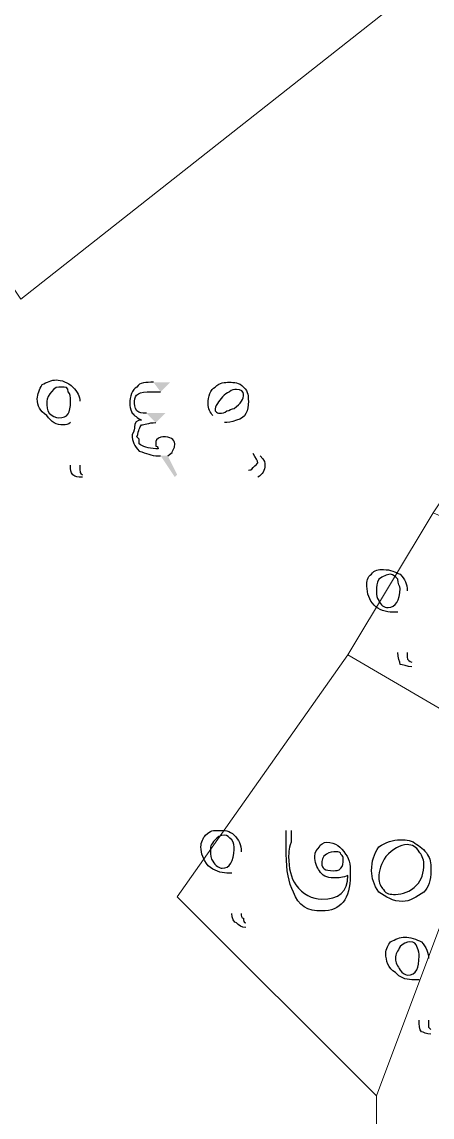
# Model space of a CAD drawing. Header units: metres. Extents: x 345912 to 349030, y 3061206 to 3061792.
# Drawn here: x 346091.69 to 346100.48, y 3061374.99 to 3061398.45 of the extents above; entities that cross this region are included whole.
import ezdxf

# ---------------------------------------------------------------- set-up
doc = ezdxf.new("R2010")
doc.units = ezdxf.units.M
doc.header["$MEASUREMENT"] = 0
doc.layers.add('PDF5_Geometry', color=7, linetype='Continuous')
doc.layers.add('PDF5_Solid Fills', color=7, linetype='Continuous')

msp = doc.modelspace()

# ---------------------------------------------------------------- hatches: boundary and pattern name
at = {"layer": 'PDF5_Solid Fills', "transparency": 33554559}
h = msp.add_hatch(color=256, dxfattribs=at)
h.paths.add_polyline_path([(346092.93653, 3061390.32364), (346092.93653, 3061388.95204)], flags=0)
h.paths.add_polyline_path([(346092.98733, 3061388.74884), (346092.98733, 3061388.69804)], flags=0)
h.paths.add_polyline_path([(346094.66373, 3061390.52684), (346094.86693, 3061390.73004), (346094.51133, 3061390.73004)], flags=0)
h.paths.add_polyline_path([(346094.66373, 3061389.15524), (346094.96853, 3061388.69804), (346095.01933, 3061388.74884), (346094.81613, 3061389.15524)], flags=0)
h.paths.add_polyline_path([(346094.56213, 3061389.86644), (346094.76533, 3061390.06964), (346094.35893, 3061390.06964)], flags=0)
h.paths.add_polyline_path([(346096.03533, 3061389.86644), (346096.79733, 3061389.15524)], flags=0)
h.paths.add_polyline_path([(346096.74653, 3061388.69804), (346096.54333, 3061388.85044)], flags=0)
h.paths.add_polyline_path([(346096.64493, 3061389.20604), (346095.78133, 3061390.01884)], flags=0)
h = msp.add_hatch(color=256, dxfattribs=at)
h.paths.add_polyline_path([(346100.40414, 3061378.38564), (346100.40414, 3061377.06484)], flags=0)
h.paths.add_polyline_path([(346100.45494, 3061376.86164), (346100.45494, 3061376.76004)], flags=0)
h.paths.add_polyline_path([(346101.36934, 3061378.84284), (346101.42014, 3061378.84284)], flags=0)
h.paths.add_polyline_path([(346102.63934, 3061377.87764), (346102.63934, 3061377.87764)], flags=0)
h.paths.add_polyline_path([(346103.80774, 3061377.82684), (346103.14734, 3061378.74124), (346103.24894, 3061378.84284), (346103.90934, 3061377.87764), (346104.51894, 3061378.69044), (346104.67134, 3061378.53804), (346103.96014, 3061377.82684)], flags=0)

# ---------------------------------------------------------------- linework, layer by layer
at = {"layer": 'PDF5_Geometry', "lineweight": 9}
for points in [[(346091.05694, 3061420.85444), (346091.36175, 3061418.11123), (346116.05053, 3061418.72084), (346116.05053, 3061418.41604), (346115.74574, 3061418.11123), (346115.13613, 3061415.67284), (346112.39294, 3061410.79604), (346107.51613, 3061405.00484), (346091.66653, 3061392.50804), (346089.83773, 3061395.25123), (346086.78974, 3061404.09044), (346083.13213, 3061414.45364), (346082.82734, 3061416.58724), (346082.52254, 3061419.63524), (346082.21773, 3061420.54964)], [(346091.05694, 3061420.85444), (346091.36175, 3061418.11123), (346116.05053, 3061418.72084), (346116.05053, 3061418.41604), (346115.74574, 3061418.11123), (346115.13613, 3061415.67284), (346112.39294, 3061410.79604), (346107.51613, 3061405.00484), (346091.66653, 3061392.50804), (346089.83773, 3061395.25123), (346086.78974, 3061404.09044), (346083.13213, 3061414.45364), (346082.82734, 3061416.58724), (346082.52254, 3061419.63524), (346082.21773, 3061420.54964)], [(346104.77294, 3061386.10724), (346103.55373, 3061384.88803), (346102.33455, 3061382.75444), (346098.67694, 3061384.88803), (346100.50574, 3061387.93604)], [(346104.77294, 3061386.10724), (346103.55373, 3061384.88803), (346102.33455, 3061382.75444), (346098.67694, 3061384.88803), (346100.50574, 3061387.93604)], [(346102.33455, 3061382.75444), (346101.11534, 3061380.31604), (346099.28653, 3061375.43925), (346095.01933, 3061379.70645), (346098.67694, 3061384.88803)], [(346102.33455, 3061382.75444), (346101.11534, 3061380.31604), (346099.28653, 3061375.43925), (346095.01933, 3061379.70645), (346098.67694, 3061384.88803)], [(346104.16333, 3061380.01123), (346103.85854, 3061373.00085), (346099.28653, 3061373.61044), (346099.28653, 3061375.43925), (346101.11534, 3061380.31604)], [(346104.16333, 3061380.01123), (346103.85854, 3061373.00085), (346099.28653, 3061373.61044), (346099.28653, 3061375.43925), (346101.11534, 3061380.31604)]]:
    msp.add_lwpolyline(points, close=True, dxfattribs=at)
for points in [[(346091.66653, 3061392.50804), (346107.51613, 3061405.00484)], [(346091.66653, 3061392.50804), (346107.51613, 3061405.00484)], [(346115.74574, 3061394.33684), (346111.78333, 3061394.94644), (346107.21134, 3061394.64164), (346104.77294, 3061393.11764), (346106.60175, 3061391.59364), (346102.94414, 3061391.59364), (346100.50574, 3061387.93604), (346098.67694, 3061384.88803), (346095.01933, 3061379.70645), (346099.28653, 3061375.43925), (346099.28653, 3061373.61044), (346098.98175, 3061369.95284), (346100.20094, 3061366.60004), (346085.26574, 3061365.99044)], [(346115.74574, 3061394.33684), (346111.78333, 3061394.94644), (346107.21134, 3061394.64164), (346104.77294, 3061393.11764), (346106.60175, 3061391.59364), (346102.94414, 3061391.59364), (346100.50574, 3061387.93604), (346098.67694, 3061384.88803), (346095.01933, 3061379.70645), (346099.28653, 3061375.43925), (346099.28653, 3061373.61044), (346098.98175, 3061369.95284), (346100.20094, 3061366.60004), (346085.26574, 3061365.99044)]]:
    msp.add_lwpolyline(points, dxfattribs=at)
at = {"layer": 'PDF5_Geometry', "lineweight": 25}
for points in [[(346092.02213, 3061390.37444), (346092.02213, 3061390.47604), (346092.07293, 3061390.57764), (346092.12373, 3061390.67924)], [(346092.12373, 3061390.67924), (346092.22533, 3061390.73004), (346092.32693, 3061390.78084), (346092.42853, 3061390.78084)], [(346092.42853, 3061390.78084), (346092.53013, 3061390.78084), (346092.68253, 3061390.73004), (346092.78413, 3061390.62844)], [(346094.51133, 3061390.73004), (346094.35893, 3061390.73004), (346094.20653, 3061390.73004), (346094.15573, 3061390.62844)], [(346095.83213, 3061390.62844), (346095.93373, 3061390.73004), (346096.03533, 3061390.73004), (346096.13693, 3061390.73004)], [(346096.13693, 3061390.73004), (346096.23853, 3061390.73004), (346096.34013, 3061390.73004), (346096.44173, 3061390.62844)], [(346092.32693, 3061390.52684), (346092.27613, 3061390.47604), (346092.22533, 3061390.37444), (346092.22533, 3061390.32364)], [(346092.53013, 3061390.62844), (346092.47933, 3061390.62844), (346092.37773, 3061390.62844), (346092.32693, 3061390.52684)], [(346092.68253, 3061390.52684), (346092.68253, 3061390.62844), (346092.63173, 3061390.62844), (346092.53013, 3061390.62844)], [(346092.73333, 3061390.32364), (346092.73333, 3061390.42524), (346092.73333, 3061390.47604), (346092.68253, 3061390.52684)], [(346092.78413, 3061390.62844), (346092.88573, 3061390.52684), (346092.93653, 3061390.42524), (346092.93653, 3061390.32364)], [(346094.15573, 3061390.62844), (346094.05413, 3061390.57764), (346094.00333, 3061390.42524), (346094.00333, 3061390.27284)], [(346094.10493, 3061390.32364), (346094.10493, 3061390.47604), (346094.20653, 3061390.52684), (346094.46053, 3061390.52684)], [(346094.46053, 3061390.52684), (346094.46053, 3061390.52684), (346094.51133, 3061390.52684), (346094.56213, 3061390.52684)], [(346094.56213, 3061390.52684), (346094.61293, 3061390.52684), (346094.61293, 3061390.52684), (346094.66373, 3061390.52684)], [(346095.67973, 3061390.27284), (346095.67973, 3061390.42524), (346095.73053, 3061390.57764), (346095.83213, 3061390.62844)], [(346096.13693, 3061390.52684), (346096.03533, 3061390.47604), (346095.93373, 3061390.37444), (346095.88293, 3061390.27284)], [(346096.28933, 3061390.57764), (346096.23853, 3061390.57764), (346096.18773, 3061390.57764), (346096.13693, 3061390.52684)], [(346096.23853, 3061390.17124), (346096.39093, 3061390.27284), (346096.44173, 3061390.37444), (346096.44173, 3061390.47604)], [(346096.44173, 3061390.47604), (346096.44173, 3061390.52684), (346096.39093, 3061390.57764), (346096.28933, 3061390.57764)], [(346096.44173, 3061390.62844), (346096.54333, 3061390.52684), (346096.54333, 3061390.42524), (346096.54333, 3061390.32364)], [(346092.22533, 3061390.01884), (346092.07293, 3061390.12044), (346092.02213, 3061390.22204), (346092.02213, 3061390.37444)], [(346092.22533, 3061390.32364), (346092.22533, 3061390.22204), (346092.22533, 3061390.12044), (346092.27613, 3061390.06964)], [(346092.47933, 3061389.96804), (346092.68253, 3061389.96804), (346092.73333, 3061390.06964), (346092.73333, 3061390.32364)], [(346094.00333, 3061390.27284), (346094.00333, 3061390.22204), (346094.00333, 3061390.17124), (346094.05413, 3061390.06964)], [(346094.15573, 3061390.12044), (346094.10493, 3061390.17124), (346094.10493, 3061390.27284), (346094.10493, 3061390.32364)], [(346095.78133, 3061390.01884), (346095.73053, 3061390.06964), (346095.67973, 3061390.17124), (346095.67973, 3061390.27284)], [(346095.88293, 3061390.27284), (346095.83213, 3061390.22204), (346095.83213, 3061390.17124), (346095.83213, 3061390.12044)], [(346096.08613, 3061390.12044), (346096.13693, 3061390.12044), (346096.18773, 3061390.17124), (346096.23853, 3061390.17124)], [(346096.54333, 3061390.32364), (346096.54333, 3061390.12044), (346096.49253, 3061389.96804), (346096.28933, 3061389.91724)], [(346092.58093, 3061389.81564), (346092.42853, 3061389.81564), (346092.32693, 3061389.86644), (346092.22533, 3061390.01884)], [(346092.27613, 3061390.06964), (346092.32693, 3061390.01884), (346092.42853, 3061389.96804), (346092.47933, 3061389.96804)], [(346094.05413, 3061390.06964), (346094.10493, 3061390.01884), (346094.15573, 3061389.96804), (346094.25733, 3061389.91724)], [(346094.35893, 3061390.06964), (346094.25733, 3061390.06964), (346094.20653, 3061390.06964), (346094.15573, 3061390.12044)], [(346095.83213, 3061390.12044), (346095.88293, 3061390.06964), (346095.88293, 3061390.06964), (346095.93373, 3061390.06964)], [(346095.93373, 3061390.06964), (346095.98453, 3061390.06964), (346096.03533, 3061390.06964), (346096.08613, 3061390.12044)], [(346092.73333, 3061389.86644), (346092.68253, 3061389.81564), (346092.63173, 3061389.81564), (346092.58093, 3061389.81564)], [(346094.10493, 3061389.76484), (346094.10493, 3061389.76484), (346094.10493, 3061389.66324), (346094.05413, 3061389.61244)], [(346094.25733, 3061389.91724), (346094.15573, 3061389.91724), (346094.10493, 3061389.86644), (346094.10493, 3061389.76484)], [(346094.15573, 3061389.56164), (346094.20653, 3061389.71404), (346094.20653, 3061389.76484), (346094.25733, 3061389.81564)], [(346094.25733, 3061389.81564), (346094.30813, 3061389.81564), (346094.40973, 3061389.86644), (346094.56213, 3061389.86644)], [(346096.28933, 3061389.91724), (346096.18773, 3061389.86644), (346096.08613, 3061389.86644), (346096.03533, 3061389.86644)], [(346094.05413, 3061389.61244), (346094.05413, 3061389.46004), (346094.10493, 3061389.35844), (346094.20653, 3061389.25684)], [(346094.20653, 3061389.51084), (346094.15573, 3061389.56164), (346094.15573, 3061389.56164), (346094.15573, 3061389.56164)], [(346094.20653, 3061389.40924), (346094.20653, 3061389.40924), (346094.20653, 3061389.46004), (346094.20653, 3061389.51084)], [(346094.71453, 3061389.56164), (346094.66373, 3061389.56164), (346094.56213, 3061389.51084), (346094.56213, 3061389.46004)], [(346094.56213, 3061389.46004), (346094.56213, 3061389.40924), (346094.56213, 3061389.40924), (346094.56213, 3061389.40924)], [(346094.96853, 3061389.40924), (346094.96853, 3061389.51084), (346094.86693, 3061389.56164), (346094.71453, 3061389.56164)], [(346094.56213, 3061389.30764), (346094.40973, 3061389.30764), (346094.25733, 3061389.35844), (346094.20653, 3061389.40924)], [(346094.20653, 3061389.25684), (346094.35893, 3061389.20604), (346094.46053, 3061389.15524), (346094.61293, 3061389.15524)], [(346094.56213, 3061389.40924), (346094.56213, 3061389.40924), (346094.56213, 3061389.35844), (346094.56213, 3061389.35844)], [(346094.56213, 3061389.35844), (346094.61293, 3061389.35844), (346094.61293, 3061389.30764), (346094.61293, 3061389.30764)], [(346094.61293, 3061389.30764), (346094.56213, 3061389.30764), (346094.56213, 3061389.30764), (346094.56213, 3061389.30764)], [(346094.81613, 3061389.15524), (346094.86693, 3061389.20604), (346094.91773, 3061389.20604), (346094.91773, 3061389.25684)], [(346094.91773, 3061389.25684), (346094.91773, 3061389.25684), (346094.96853, 3061389.30764), (346094.96853, 3061389.40924)], [(346094.61293, 3061389.15524), (346094.66373, 3061389.15524), (346094.66373, 3061389.15524), (346094.66373, 3061389.15524)], [(346096.74653, 3061389.00284), (346096.74653, 3061389.05364), (346096.69573, 3061389.10444), (346096.64493, 3061389.20604)], [(346096.64493, 3061388.90124), (346096.69573, 3061388.95204), (346096.74653, 3061389.00284), (346096.74653, 3061389.00284)], [(346096.79733, 3061389.15524), (346096.89893, 3061389.05364), (346096.89893, 3061389.00284), (346096.89893, 3061388.95204)], [(346092.78413, 3061388.74884), (346092.73333, 3061388.79964), (346092.73333, 3061388.85044), (346092.73333, 3061388.95204)], [(346092.93653, 3061388.95204), (346092.93653, 3061388.90124), (346092.93653, 3061388.85044), (346092.93653, 3061388.85044)], [(346092.93653, 3061388.85044), (346092.93653, 3061388.79964), (346092.93653, 3061388.79964), (346092.98733, 3061388.74884)], [(346096.54333, 3061388.85044), (346096.59413, 3061388.85044), (346096.59413, 3061388.85044), (346096.64493, 3061388.90124)], [(346096.89893, 3061388.95204), (346096.89893, 3061388.85044), (346096.84813, 3061388.74884), (346096.74653, 3061388.69804)], [(346092.98733, 3061388.69804), (346092.88573, 3061388.69804), (346092.83493, 3061388.69804), (346092.78413, 3061388.74884)], [(346099.18493, 3061386.61523), (346099.23573, 3061386.71683), (346099.33733, 3061386.71683), (346099.43893, 3061386.71683)], [(346099.43893, 3061386.71683), (346099.59133, 3061386.71683), (346099.69293, 3061386.66603), (346099.79453, 3061386.61523)], [(346099.08333, 3061386.36123), (346099.08333, 3061386.46283), (346099.08333, 3061386.56443), (346099.18493, 3061386.61523)], [(346099.33733, 3061386.51363), (346099.28653, 3061386.41203), (346099.28653, 3061386.36123), (346099.28653, 3061386.25963)], [(346099.59133, 3061386.61523), (346099.48973, 3061386.61523), (346099.43893, 3061386.56443), (346099.33733, 3061386.51363)], [(346099.74373, 3061386.51363), (346099.69293, 3061386.56443), (346099.64213, 3061386.61523), (346099.59133, 3061386.61523)], [(346099.79453, 3061386.31043), (346099.79453, 3061386.36123), (346099.74373, 3061386.41203), (346099.74373, 3061386.51363)], [(346099.79453, 3061386.61523), (346099.89613, 3061386.51363), (346099.94693, 3061386.41203), (346099.94693, 3061386.25963)], [(346099.23573, 3061385.95483), (346099.13413, 3061386.05643), (346099.08333, 3061386.20883), (346099.08333, 3061386.36123)], [(346099.28653, 3061386.25963), (346099.28653, 3061386.15803), (346099.28653, 3061386.10723), (346099.33733, 3061386.05643)], [(346099.54053, 3061385.90403), (346099.69293, 3061385.90403), (346099.79453, 3061386.05643), (346099.79453, 3061386.31043)], [(346099.64213, 3061385.80243), (346099.48973, 3061385.80243), (346099.33733, 3061385.85323), (346099.23573, 3061385.95483)], [(346099.33733, 3061386.05643), (346099.38813, 3061385.95483), (346099.43893, 3061385.90403), (346099.54053, 3061385.90403)], [(346099.74373, 3061385.80243), (346099.69293, 3061385.80243), (346099.64213, 3061385.80243), (346099.64213, 3061385.80243)], [(346099.79453, 3061384.68483), (346099.79453, 3061384.73563), (346099.74373, 3061384.83723), (346099.74373, 3061384.93883)], [(346099.94693, 3061384.93883), (346099.94693, 3061384.88803), (346099.94693, 3061384.83723), (346099.94693, 3061384.83723)], [(346099.94693, 3061384.83723), (346099.94693, 3061384.78643), (346099.99773, 3061384.73563), (346100.04853, 3061384.73563)], [(346100.04853, 3061384.63403), (346099.94693, 3061384.63403), (346099.84533, 3061384.68483), (346099.79453, 3061384.68483)], [(346095.52733, 3061380.77324), (346095.52733, 3061380.87484), (346095.57813, 3061380.97644), (346095.62893, 3061381.02724)], [(346095.62893, 3061381.02724), (346095.73053, 3061381.12884), (346095.78133, 3061381.12884), (346095.93373, 3061381.12884)], [(346096.03533, 3061381.02724), (346095.93373, 3061381.02724), (346095.88293, 3061380.97644), (346095.83213, 3061380.92564)], [(346095.93373, 3061381.12884), (346096.03533, 3061381.12884), (346096.13693, 3061381.12884), (346096.23853, 3061381.02724)], [(346096.18773, 3061380.92564), (346096.13693, 3061380.97644), (346096.08613, 3061381.02724), (346096.03533, 3061381.02724)], [(346096.23853, 3061381.02724), (346096.34013, 3061380.92564), (346096.39093, 3061380.82404), (346096.39093, 3061380.67164)], [(346097.35613, 3061380.62084), (346097.35613, 3061380.77324), (346097.35613, 3061380.92564), (346097.35613, 3061381.12884)], [(346097.45773, 3061381.12884), (346097.45773, 3061381.07804), (346097.45773, 3061380.97644), (346097.45773, 3061380.87484)], [(346095.83213, 3061380.92564), (346095.73053, 3061380.82404), (346095.73053, 3061380.77324), (346095.73053, 3061380.67164)], [(346096.23853, 3061380.72244), (346096.23853, 3061380.77324), (346096.23853, 3061380.87484), (346096.18773, 3061380.92564)], [(346097.45773, 3061380.87484), (346097.40693, 3061380.72244), (346097.40693, 3061380.62084), (346097.40693, 3061380.57004)], [(346098.06733, 3061380.77324), (346098.06733, 3061380.82404), (346098.16893, 3061380.87484), (346098.21973, 3061380.87484)], [(346098.21973, 3061380.87484), (346098.42293, 3061380.87484), (346098.52453, 3061380.77324), (346098.62613, 3061380.62084)], [(346099.33733, 3061380.77324), (346099.48973, 3061380.87484), (346099.64213, 3061380.92564), (346099.79453, 3061380.92564)], [(346099.94693, 3061380.82404), (346099.79453, 3061380.82404), (346099.64213, 3061380.72244), (346099.48973, 3061380.57004)], [(346099.79453, 3061380.92564), (346099.94693, 3061380.92564), (346100.04853, 3061380.92564), (346100.15013, 3061380.82404)], [(346100.20093, 3061380.67164), (346100.15013, 3061380.77324), (346100.04853, 3061380.82404), (346099.94693, 3061380.82404)], [(346100.15013, 3061380.82404), (346100.25173, 3061380.77324), (346100.35333, 3061380.67164), (346100.40413, 3061380.57004)], [(346095.67973, 3061380.36684), (346095.57813, 3061380.51924), (346095.52733, 3061380.62084), (346095.52733, 3061380.77324)], [(346095.73053, 3061380.67164), (346095.73053, 3061380.62084), (346095.73053, 3061380.51924), (346095.78133, 3061380.46844)], [(346095.98453, 3061380.31604), (346096.13693, 3061380.31604), (346096.23853, 3061380.46844), (346096.23853, 3061380.72244)], [(346097.50853, 3061379.80804), (346097.40693, 3061380.01124), (346097.35613, 3061380.26524), (346097.35613, 3061380.62084)], [(346097.40693, 3061380.57004), (346097.40693, 3061380.31604), (346097.45773, 3061380.11284), (346097.55933, 3061379.96044)], [(346097.96573, 3061380.57004), (346097.96573, 3061380.67164), (346098.01653, 3061380.72244), (346098.06733, 3061380.77324)], [(346098.06733, 3061380.26524), (346098.01653, 3061380.31604), (346097.96573, 3061380.46844), (346097.96573, 3061380.57004)], [(346098.21973, 3061380.62084), (346098.11813, 3061380.57004), (346098.11813, 3061380.46844), (346098.11813, 3061380.41764)], [(346098.42293, 3061380.67164), (346098.37213, 3061380.67164), (346098.27053, 3061380.67164), (346098.21973, 3061380.62084)], [(346098.52453, 3061380.62084), (346098.52453, 3061380.67164), (346098.47373, 3061380.67164), (346098.42293, 3061380.67164)], [(346098.57533, 3061380.51924), (346098.57533, 3061380.57004), (346098.57533, 3061380.57004), (346098.52453, 3061380.62084)], [(346098.62613, 3061380.62084), (346098.72773, 3061380.51924), (346098.72773, 3061380.31604), (346098.72773, 3061380.16364)], [(346099.18493, 3061380.26524), (346099.18493, 3061380.46844), (346099.23573, 3061380.62084), (346099.33733, 3061380.77324)], [(346099.48973, 3061380.57004), (346099.38813, 3061380.41764), (346099.33733, 3061380.26524), (346099.33733, 3061380.11284)], [(346100.30253, 3061380.41764), (346100.30253, 3061380.51924), (346100.25173, 3061380.62084), (346100.20093, 3061380.67164)], [(346100.40413, 3061380.57004), (346100.45493, 3061380.51924), (346100.45493, 3061380.36684), (346100.45493, 3061380.26524)], [(346096.08613, 3061380.21444), (346095.93373, 3061380.21444), (346095.83213, 3061380.26524), (346095.67973, 3061380.36684)], [(346095.78133, 3061380.46844), (346095.83213, 3061380.36684), (346095.93373, 3061380.31604), (346095.98453, 3061380.31604)], [(346098.11813, 3061380.41764), (346098.11813, 3061380.31604), (346098.16893, 3061380.26524), (346098.37213, 3061380.26524)], [(346098.37213, 3061380.26524), (346098.42293, 3061380.26524), (346098.47373, 3061380.26524), (346098.52453, 3061380.31604)], [(346098.52453, 3061380.31604), (346098.57533, 3061380.36684), (346098.57533, 3061380.41764), (346098.57533, 3061380.51924)], [(346100.15013, 3061379.96044), (346100.25173, 3061380.06204), (346100.30253, 3061380.21444), (346100.30253, 3061380.41764)], [(346096.18773, 3061380.21444), (346096.13693, 3061380.21444), (346096.13693, 3061380.21444), (346096.08613, 3061380.21444)], [(346098.37213, 3061380.11284), (346098.21973, 3061380.11284), (346098.11813, 3061380.16364), (346098.06733, 3061380.26524)], [(346098.72773, 3061380.16364), (346098.72773, 3061379.65564), (346098.52453, 3061379.40164), (346098.11813, 3061379.40164)], [(346098.11813, 3061379.65564), (346098.47373, 3061379.65564), (346098.67693, 3061379.80804), (346098.67693, 3061380.16364)], [(346098.67693, 3061380.16364), (346098.57533, 3061380.11284), (346098.47373, 3061380.11284), (346098.37213, 3061380.11284)], [(346099.33733, 3061379.80804), (346099.23573, 3061379.96044), (346099.18493, 3061380.11284), (346099.18493, 3061380.26524)], [(346099.33733, 3061380.11284), (346099.33733, 3061380.01124), (346099.38813, 3061379.90964), (346099.43893, 3061379.85884)], [(346100.45493, 3061380.26524), (346100.45493, 3061380.06204), (346100.40413, 3061379.90964), (346100.30253, 3061379.80804)], [(346097.55933, 3061379.96044), (346097.71173, 3061379.75724), (346097.91493, 3061379.65564), (346098.11813, 3061379.65564)], [(346099.43893, 3061379.85884), (346099.48973, 3061379.75724), (346099.59133, 3061379.75724), (346099.69293, 3061379.75724)], [(346099.69293, 3061379.75724), (346099.84533, 3061379.75724), (346099.99773, 3061379.80804), (346100.15013, 3061379.96044)], [(346098.11813, 3061379.40164), (346097.81333, 3061379.40164), (346097.61013, 3061379.50324), (346097.50853, 3061379.80804)], [(346099.84533, 3061379.60484), (346099.64213, 3061379.60484), (346099.48973, 3061379.70644), (346099.33733, 3061379.80804)], [(346100.30253, 3061379.80804), (346100.15013, 3061379.70644), (346099.99773, 3061379.60484), (346099.84533, 3061379.60484)], [(346096.28933, 3061379.14764), (346096.23853, 3061379.14764), (346096.18773, 3061379.24924), (346096.18773, 3061379.35084)], [(346096.49253, 3061379.04604), (346096.39093, 3061379.04604), (346096.34013, 3061379.09684), (346096.28933, 3061379.14764)], [(346096.39093, 3061379.35084), (346096.39093, 3061379.30004), (346096.39093, 3061379.24924), (346096.44173, 3061379.24924)], [(346096.44173, 3061379.24924), (346096.44173, 3061379.19844), (346096.44173, 3061379.14764), (346096.49253, 3061379.14764)], [(346099.48974, 3061378.48724), (346099.48974, 3061378.58884), (346099.54054, 3061378.69044), (346099.59134, 3061378.74124)], [(346099.59134, 3061378.74124), (346099.69294, 3061378.79204), (346099.79454, 3061378.84284), (346099.89614, 3061378.84284)], [(346099.99774, 3061378.74124), (346099.94694, 3061378.74124), (346099.84534, 3061378.69044), (346099.79454, 3061378.63964)], [(346099.89614, 3061378.84284), (346099.99774, 3061378.84284), (346100.15014, 3061378.79204), (346100.25174, 3061378.74124)], [(346100.15014, 3061378.63964), (346100.15014, 3061378.69044), (346100.09934, 3061378.74124), (346099.99774, 3061378.74124)], [(346100.25174, 3061378.74124), (346100.35334, 3061378.63964), (346100.40414, 3061378.48724), (346100.40414, 3061378.38564)], [(346099.69294, 3061378.08084), (346099.54054, 3061378.18244), (346099.48974, 3061378.33484), (346099.48974, 3061378.48724)], [(346099.79454, 3061378.63964), (346099.74374, 3061378.53804), (346099.69294, 3061378.48724), (346099.69294, 3061378.38564)], [(346099.94694, 3061378.03004), (346100.15014, 3061378.03004), (346100.20094, 3061378.18244), (346100.20094, 3061378.43644)], [(346100.20094, 3061378.43644), (346100.20094, 3061378.48724), (346100.20094, 3061378.53804), (346100.15014, 3061378.63964)], [(346099.69294, 3061378.38564), (346099.69294, 3061378.28404), (346099.74374, 3061378.23324), (346099.79454, 3061378.13164)], [(346100.04854, 3061377.92844), (346099.89614, 3061377.92844), (346099.79454, 3061377.97924), (346099.69294, 3061378.08084)], [(346099.79454, 3061378.13164), (346099.84534, 3061378.08084), (346099.89614, 3061378.03004), (346099.94694, 3061378.03004)], [(346100.20094, 3061377.92844), (346100.15014, 3061377.92844), (346100.09934, 3061377.92844), (346100.04854, 3061377.92844)], [(346100.25174, 3061376.81084), (346100.20094, 3061376.86164), (346100.20094, 3061376.96324), (346100.20094, 3061377.06484)], [(346100.40414, 3061377.06484), (346100.40414, 3061377.01404), (346100.40414, 3061376.96324), (346100.40414, 3061376.91244)], [(346100.45494, 3061376.76004), (346100.35334, 3061376.76004), (346100.30254, 3061376.81084), (346100.25174, 3061376.81084)], [(346100.40414, 3061376.91244), (346100.40414, 3061376.91244), (346100.45494, 3061376.86164), (346100.45494, 3061376.86164)]]:
    msp.add_open_spline(points, degree=3, dxfattribs=at)

doc.saveas('drawing.dxf')
